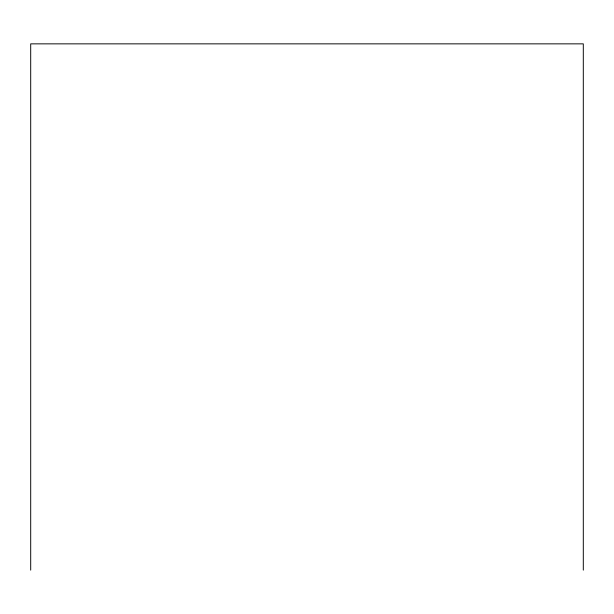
<?xml version="1.0" encoding="UTF-8"?>
<svg xmlns="http://www.w3.org/2000/svg" width="614" height="614" viewBox="0 0 614 614"><rect width="100%" height="100%" fill="white"/><g stroke="black" fill="none" stroke-linecap="round" stroke-linejoin="round"><path stroke-width="0.92" d="M583.3 570.145L583.3 43.855L30.7 43.855L30.7 570.145"/></g></svg>
